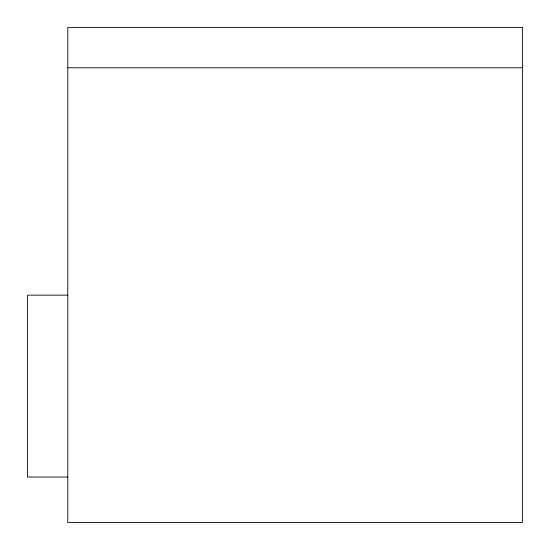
<?xml version="1.0" encoding="UTF-8"?>
<svg xmlns="http://www.w3.org/2000/svg" width="550" height="550" viewBox="0 0 550 550"><rect width="100%" height="100%" fill="white"/><g stroke="black" fill="none" stroke-linecap="round" stroke-linejoin="round"><path stroke-width="0.82" d="M67.787 67.787L522.5 67.787M67.787 295.144L27.5 295.144L27.5 477.029L67.787 477.029M522.5 27.5L67.787 27.5L67.787 522.5L522.5 522.5L522.5 27.5"/></g></svg>
